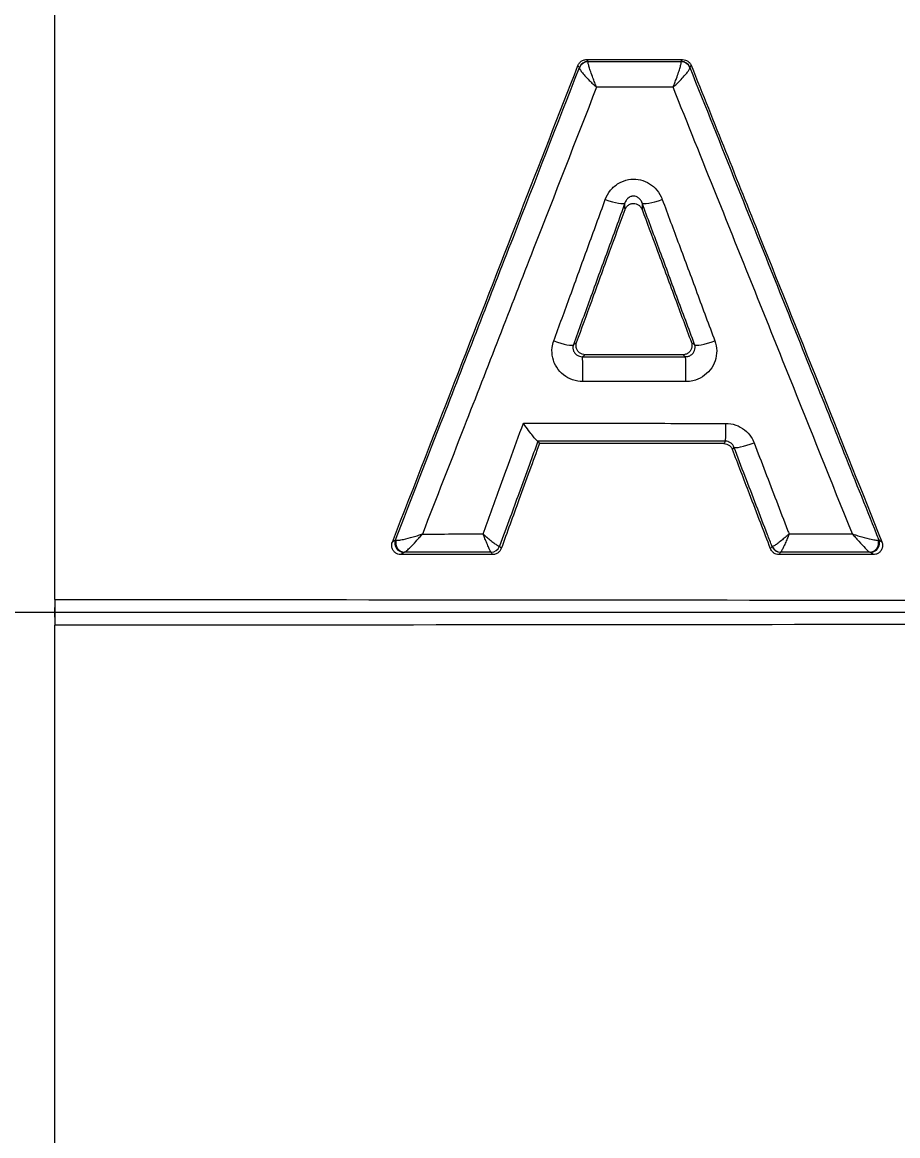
# Model space of a CAD drawing. Header units: millimetres. Extents: x 0 to 594, y 0 to 532.
# Drawn here: x 159.801 to 161.235, y 330.042 to 331.866 of the extents above; entities that cross this region are included whole.
import ezdxf

# ---------------------------------------------------------------- set-up
doc = ezdxf.new("R2010")
doc.units = ezdxf.units.MM
for name, color, linetype, true_color in [('1', 7, 'Continuous', 0xffffff), ('10', 7, 'Continuous', 0xffffff), ('4', 7, 'Continuous', 0xffffff)]:
    doc.layers.add(name, color=color, linetype=linetype, true_color=true_color)
doc.styles.add('iso-1', font='isocp.shx')
doc.dimstyles.get("Standard").update_dxf_attribs({"dimtxt": 0.18, "dimasz": 0.18, "dimexe": 0.18, "dimexo": 0.0625, "dimgap": 0.09, "dimtad": 0, "dimtih": 1, "dimtoh": 1, "dimdec": 4, "dimzin": 0, "dimdsep": 46, "dimtxsty": 'Standard', "dimcen": 0.09, "dimadec": 0, "dimazin": 0, "dimtfac": 1, "dimtdec": 4, "dimtofl": 0, "dimtmove": 0, "dimatfit": 3, "dimfxl": 1, "dimtolj": 1, "dimtzin": 0, "dimarcsym": 0})

# ---------------------------------------------------------------- blocks, each defined once
blk = doc.blocks.new('_U9')
at = {"layer": '1', "color": 250, "lineweight": 13}
for p, q in [((162.604778, 330.899195), (91.095419, 330.899195)), ((92.595419, 323.399195), (92.595419, 330.899195)), ((162.604778, 323.399195), (91.095419, 323.399195))]:
    blk.add_line(p, q, dxfattribs=at)
at = {"layer": '1', "color": 250, "lineweight": 18}
for points in [[(92.595419, 330.899195), (93.056203, 327.399197), (92.134635, 327.399193), (92.595419, 330.899195)], [(92.595419, 323.399195), (92.134635, 326.899193), (93.056203, 326.899197), (92.595419, 323.399195)]]:
    blk.add_solid(points, dxfattribs=at)
at = {"layer": '1', "color": 250, "linetype": 'Continuous', "lineweight": 18, "insert": (92.024366, 325.144985), "char_height": 3.5, "attachment_point": 7, "rotation": 90, "line_spacing_factor": 0.963855, "style": 'iso-1'}
blk.add_mtext('\\W0.6044;150', dxfattribs=at)

msp = doc.modelspace()

# ---------------------------------------------------------------- linework, layer by layer
at = {"layer": '1', "color": 250, "linetype": 'Continuous', "lineweight": 13}
msp.add_arc((163.10478, 312.19062), 25.30398, 90, 228, dxfattribs=at)
at = {"layer": '10', "color": 250, "linetype": 'Continuous', "lineweight": 18}
msp.add_arc((163.10478, 284.3992), 72.5978, 295, 185, dxfattribs=at)
at = {"layer": '4', "color": 250, "linetype": 'Continuous', "lineweight": 18}
for p, q in [((159.85478, 330.8992), (151.31978, 330.8992)), ((159.85478, 330.8992), (159.85478, 330.90732)), ((159.85478, 330.89107), (159.85478, 330.8992))]:
    msp.add_line(p, q, dxfattribs=at)
at = {"layer": '4', "color": 250, "linetype": 'Continuous', "lineweight": 13}
for centre, major_axis, ratio, start_param, end_param in [((160.72787, 331.78636), (0.01234, 0.00853), 0.997976, 0.9667824, 2.1748102), ((160.7279, 331.78607), (-0.01497, 0.00098), 0.984248, 4.7749461, 5.9826544), ((160.88088, 331.78603), (-0.01493, -0.00148), 0.981443, 3.4180326, 4.6145103), ((160.8809, 331.78637), (0.01238, -0.00848), 0.99799, 0.9715461, 2.1700465), ((160.7559, 331.58195), (0.03289, -0.01198), 0.175577, 4.7900532, 6.2299985), ((160.8493, 331.58209), (0.03281, 0.01217), 0.184661, 3.1948696, 4.6553359), ((160.67131, 331.34966), (0.03289, -0.01198), 0.155049, 4.7885059, 6.2301839), ((160.93539, 331.35004), (0.03281, 0.01217), 0.167199, 3.1947008, 4.6629207), ((160.71897, 331.28291), (0, 0.035), 0.018114, 4.5452262, 6.2305013), ((160.88786, 331.28291), (0, -0.035), 0.013649, 1.4024597, 3.0889034), ((160.95335, 331.2144), (0, 0.035), 0.012345, 3.1939565, 4.5497861), ((160.99965, 331.18245), (-0.03267, -0.01255), 0.152755, 0.0529822, 1.5241188), ((160.42651, 331.01244), (-0.00852, 0.01235), 0.995748, 0.6042492, 2.5373435), ((160.42739, 331.01267), (-0.00247, 0.0148), 0.952175, 1.0898672, 2.9694608), ((160.56916, 331.01267), (-0.00617, -0.01367), 0.992023, 0.428145, 1.6288745), ((160.56928, 331.01259), (-0.01231, -0.00857), 0.997971, 0.9647921, 2.1768006), ((161.04349, 331.01256), (-0.0124, 0.00845), 0.997994, 0.973043, 2.1685496), ((161.04367, 331.01267), (-0.00509, 0.01411), 0.988229, 1.6126311, 2.7924379), ((161.18981, 331.01267), (0.00274, 0.01475), 0.961483, 3.3331684, 5.2265946), ((161.1905, 331.01247), (-0.00845, -0.01239), 0.995705, 0.6007633, 2.5408294)]:
    msp.add_ellipse(centre, major_axis=major_axis, ratio=ratio, start_param=start_param, end_param=end_param, dxfattribs=at)
at = {"layer": '4', "color": 250, "linetype": 'Continuous', "lineweight": 18}
for points, knots in [([(159.85478, 330.92021), (159.85478, 331.06436), (159.85478, 331.35923), (159.85478, 331.80338), (159.85478, 332.1962), (159.85478, 332.43833), (159.85478, 332.53117)], [0, 0, 0, 0, 0.2665999, 0.5461513, 0.8257027, 1, 1, 1, 1]), ([(160.71161, 331.79491), (160.71222, 331.79647), (160.71311, 331.79796), (160.71531, 331.80052), (160.71666, 331.80163), (160.71959, 331.80332), (160.72123, 331.80392), (160.72381, 331.80441), (160.72476, 331.80449), (160.7257, 331.80449)], [0, 0, 0, 0, 0.2827184, 0.2827184, 0.5655824, 0.5655824, 0.8462061, 0.8462061, 1, 1, 1, 1]), ([(160.7257, 331.80449), (160.73859, 331.80449), (160.75149, 331.80449), (160.78117, 331.8045), (160.79795, 331.8045), (160.83751, 331.8045), (160.86029, 331.8045), (160.88306, 331.8045)], [0, 0, 0, 0, 0.2458618, 0.2458618, 0.5658032, 0.5658032, 1, 1, 1, 1]), ([(160.88306, 331.8045), (160.88473, 331.8045), (160.88643, 331.80421), (160.88958, 331.80313), (160.89109, 331.80231), (160.89371, 331.80026), (160.89487, 331.799), (160.8963, 331.7968), (160.89674, 331.79594), (160.8971, 331.79505)], [0, 0, 0, 0, 0.2787255, 0.2787255, 0.5572839, 0.5572839, 0.8383644, 0.8383644, 1, 1, 1, 1]), ([(160.40755, 331.01436), (160.44365, 331.10701), (160.4797, 331.19955), (160.5494, 331.37849), (160.58307, 331.46491), (160.64837, 331.63257), (160.68003, 331.71383), (160.71161, 331.79491)], [0, 0, 0, 0, 0.3545075, 0.3545075, 0.6865658, 0.6865658, 1, 1, 1, 1]), ([(160.8971, 331.79505), (160.93459, 331.70138), (160.97215, 331.60754), (161.04396, 331.42814), (161.0782, 331.3426), (161.14479, 331.17624), (161.17715, 331.09541), (161.20955, 331.01446)], [0, 0, 0, 0, 0.3619444, 0.3619444, 0.690563, 0.690563, 1, 1, 1, 1]), ([(160.78867, 331.55889), (160.78926, 331.56053), (160.79014, 331.56209), (160.79236, 331.56481), (160.79374, 331.566), (160.79671, 331.56776), (160.79835, 331.56838), (160.8016, 331.56899), (160.80327, 331.56902), (160.80643, 331.56853), (160.80797, 331.56802), (160.8108, 331.56655), (160.81211, 331.56557), (160.8144, 331.56322), (160.81537, 331.56181), (160.81631, 331.55986), (160.81651, 331.5594), (160.81668, 331.55893)], [0, 0, 0, 0, 0.1445561, 0.1445561, 0.2895339, 0.2895339, 0.4281963, 0.4281963, 0.559969, 0.559969, 0.6892577, 0.6892577, 0.821011, 0.821011, 0.9590053, 0.9590053, 1, 1, 1, 1]), ([(160.70934, 331.3411), (160.71759, 331.36376), (160.72584, 331.38641), (160.74386, 331.43587), (160.75362, 331.46267), (160.77181, 331.51261), (160.78024, 331.53576), (160.78867, 331.55889)], [0, 0, 0, 0, 0.3116666, 0.3116666, 0.6808479, 0.6808479, 1, 1, 1, 1]), ([(160.81668, 331.55893), (160.82452, 331.53781), (160.83236, 331.51668), (160.85013, 331.4688), (160.86006, 331.44204), (160.87916, 331.39059), (160.88832, 331.36591), (160.89749, 331.34121)], [0, 0, 0, 0, 0.2914104, 0.2914104, 0.6601724, 0.6601724, 1, 1, 1, 1]), ([(160.72364, 331.32107), (160.72194, 331.32107), (160.72022, 331.32136), (160.71703, 331.32247), (160.71551, 331.3233), (160.71285, 331.32539), (160.71169, 331.32668), (160.70987, 331.32954), (160.7092, 331.33115), (160.70845, 331.33444), (160.70836, 331.33618), (160.7087, 331.33895), (160.70896, 331.34005), (160.70934, 331.3411)], [0, 0, 0, 0, 0.1758157, 0.1758157, 0.3515412, 0.3515412, 0.5285704, 0.5285704, 0.7065258, 0.7065258, 0.8841216, 0.8841216, 1, 1, 1, 1]), ([(160.89749, 331.34121), (160.89807, 331.33964), (160.89838, 331.33795), (160.89842, 331.33461), (160.89815, 331.33292), (160.89707, 331.32974), (160.89625, 331.32821), (160.89415, 331.32555), (160.89286, 331.32438), (160.88999, 331.32255), (160.88838, 331.32187), (160.88558, 331.32121), (160.8844, 331.32107), (160.88323, 331.32107)], [0, 0, 0, 0, 0.175316, 0.175316, 0.3505638, 0.3505638, 0.5267831, 0.5267831, 0.7035365, 0.7035365, 0.8797767, 0.8797767, 1, 1, 1, 1]), ([(160.88323, 331.32107), (160.86694, 331.32107), (160.85065, 331.32107), (160.81496, 331.32107), (160.79557, 331.32107), (160.75866, 331.32107), (160.74115, 331.32107), (160.72364, 331.32107)], [0, 0, 0, 0, 0.3062218, 0.3062218, 0.6707922, 0.6707922, 1, 1, 1, 1]), ([(160.6456, 331.17945), (160.64513, 331.17964), (160.64426, 331.18043), (160.64194, 331.1829), (160.64048, 331.1846), (160.63703, 331.18882), (160.63495, 331.19147), (160.63019, 331.19774), (160.62739, 331.20151), (160.62383, 331.20645), (160.62308, 331.2075), (160.62227, 331.20864), (160.62221, 331.20872), (160.62216, 331.20879)], [0, 0, 0, 0, 0.2079878, 0.2079878, 0.4143403, 0.4143403, 0.6458367, 0.6458367, 0.9215626, 0.9215626, 0.9949028, 0.9949028, 1, 1, 1, 1]), ([(160.64843, 331.17558), (160.64306, 331.16079), (160.63768, 331.14601), (160.62649, 331.11526), (160.62068, 331.0993), (160.60522, 331.05679), (160.59556, 331.03024), (160.5859, 331.00368)], [0, 0, 0, 0, 0.2582358, 0.2582358, 0.5368144, 0.5368144, 1, 1, 1, 1]), ([(160.64585, 331.17929), (160.64657, 331.17825), (160.6473, 331.17721), (160.64816, 331.17597), (160.6483, 331.17577), (160.64843, 331.17558)], [0, 0, 0, 0, 0.8413794, 0.8413794, 1, 1, 1, 1]), ([(160.95074, 331.17558), (160.92557, 331.17558), (160.90041, 331.17558), (160.84859, 331.17558), (160.82194, 331.17558), (160.74633, 331.17558), (160.69738, 331.17558), (160.64843, 331.17558)], [0, 0, 0, 0, 0.2496897, 0.2496897, 0.5142254, 0.5142254, 1, 1, 1, 1]), ([(160.95074, 331.17558), (160.95238, 331.17558), (160.95405, 331.17529), (160.95716, 331.17422), (160.95863, 331.1734), (160.96121, 331.17137), (160.96235, 331.17012), (160.96379, 331.16787), (160.96426, 331.16695), (160.96463, 331.16599)], [0, 0, 0, 0, 0.2754306, 0.2754306, 0.5507483, 0.5507483, 0.8279354, 0.8279354, 1, 1, 1, 1]), ([(161.02706, 331.00345), (161.02169, 331.01744), (161.01631, 331.03142), (161.00482, 331.06133), (160.99871, 331.07726), (160.98326, 331.11747), (160.97394, 331.14173), (160.96463, 331.16599)], [0, 0, 0, 0, 0.2579011, 0.2579011, 0.5518345, 0.5518345, 1, 1, 1, 1]), ([(160.42131, 330.99386), (160.41967, 330.99386), (160.418, 330.99414), (160.4149, 330.99522), (160.41342, 330.99603), (160.41085, 330.99807), (160.40973, 330.99932), (160.40796, 331.0021), (160.4073, 331.00367), (160.40652, 331.00693), (160.40641, 331.00866), (160.40673, 331.01171), (160.40705, 331.01307), (160.40755, 331.01436)], [0, 0, 0, 0, 0.1695906, 0.1695906, 0.3391615, 0.3391615, 0.5091673, 0.5091673, 0.6817015, 0.6817015, 0.8577417, 0.8577417, 1, 1, 1, 1]), ([(160.5859, 331.00368), (160.58533, 331.00211), (160.58448, 331.00061), (160.58235, 330.99801), (160.58105, 330.99688), (160.57819, 330.99515), (160.5766, 330.99452), (160.57397, 330.99396), (160.57294, 330.99386), (160.57191, 330.99386)], [0, 0, 0, 0, 0.278471, 0.278471, 0.5572193, 0.5572193, 0.8320503, 0.8320503, 1, 1, 1, 1]), ([(161.04096, 330.99386), (161.03931, 330.99386), (161.03763, 330.99414), (161.03452, 330.99523), (161.03304, 330.99604), (161.03046, 330.99808), (161.02932, 330.99934), (161.02788, 331.00158), (161.02742, 331.0025), (161.02706, 331.00345)], [0, 0, 0, 0, 0.2762416, 0.2762416, 0.5523975, 0.5523975, 0.8300052, 0.8300052, 1, 1, 1, 1]), ([(161.20955, 331.01446), (161.21019, 331.01285), (161.21057, 331.01112), (161.21071, 331.00766), (161.21048, 331.0059), (161.20945, 331.00262), (161.20864, 331.00105), (161.20659, 330.99835), (161.20532, 330.99717), (161.20253, 330.99535), (161.20097, 330.99468), (161.19821, 330.994), (161.19701, 330.99386), (161.19583, 330.99386)], [0, 0, 0, 0, 0.1792204, 0.1792204, 0.3585677, 0.3585677, 0.5358541, 0.5358541, 0.7092123, 0.7092123, 0.8791922, 0.8791922, 1, 1, 1, 1]), ([(160.57191, 330.99386), (160.55721, 330.99386), (160.5425, 330.99386), (160.51091, 330.99386), (160.49404, 330.99386), (160.45854, 330.99386), (160.43993, 330.99386), (160.42131, 330.99386)], [0, 0, 0, 0, 0.2929584, 0.2929584, 0.6291523, 0.6291523, 1, 1, 1, 1]), ([(161.19583, 330.99386), (161.18269, 330.99386), (161.16954, 330.99386), (161.13927, 330.99386), (161.12214, 330.99386), (161.08366, 330.99386), (161.06231, 330.99386), (161.04096, 330.99386)], [0, 0, 0, 0, 0.254588, 0.254588, 0.586407, 0.586407, 1, 1, 1, 1]), ([(159.85478, 329.26722), (159.85478, 329.36006), (159.85478, 329.60219), (159.85478, 329.99501), (159.85478, 330.43916), (159.85478, 330.73403), (159.85478, 330.87818)], [0, 0, 0, 0, 0.1742973, 0.4538487, 0.7334001, 1, 1, 1, 1])]:
    msp.add_open_spline(points, degree=3, knots=knots, dxfattribs=at)
at = {"layer": '4', "color": 250, "linetype": 'Continuous', "lineweight": 13}
for points in [[(160.7257, 331.80449), (160.72642, 331.80344), (160.72715, 331.80239), (160.72788, 331.80134)], [(160.8809, 331.80135), (160.88162, 331.8024), (160.88234, 331.80345), (160.88306, 331.8045)], [(160.71386, 331.79165), (160.71311, 331.79274), (160.71236, 331.79382), (160.71161, 331.79491)], [(160.71389, 331.79137), (160.7139, 331.79151), (160.71389, 331.79161), (160.71386, 331.79165)], [(160.72792, 331.80084), (160.72793, 331.80109), (160.72791, 331.80126), (160.72788, 331.80134)], [(160.88089, 331.80075), (160.88087, 331.80106), (160.88087, 331.80126), (160.8809, 331.80135)], [(160.89486, 331.79179), (160.89483, 331.79174), (160.89482, 331.79162), (160.89484, 331.79145)], [(160.8971, 331.79505), (160.89635, 331.79396), (160.89561, 331.79287), (160.89486, 331.79179)], [(160.78867, 331.55889), (160.78865, 331.56249), (160.78864, 331.56609), (160.78863, 331.56969)], [(160.81665, 331.56962), (160.81666, 331.56605), (160.81667, 331.56249), (160.81668, 331.55893)], [(160.89749, 331.34121), (160.89923, 331.34001), (160.90098, 331.3388), (160.90273, 331.3376)], [(160.72364, 331.32107), (160.72209, 331.32), (160.72055, 331.31893), (160.719, 331.31786)], [(160.95074, 331.17558), (160.95162, 331.17687), (160.9525, 331.17816), (160.95338, 331.17945)], [(160.96712, 331.16965), (160.96629, 331.16843), (160.96546, 331.16721), (160.96463, 331.16599)], [(160.40755, 331.01436), (160.40921, 331.0155), (160.41086, 331.01664), (160.41252, 331.01778)], [(160.41252, 331.01778), (160.41264, 331.01771), (160.41306, 331.01759), (160.41376, 331.01743)], [(160.58306, 331.00736), (160.58318, 331.00736), (160.58327, 331.00737), (160.58332, 331.00738)], [(160.58332, 331.00738), (160.58418, 331.00615), (160.58504, 331.00491), (160.5859, 331.00368)], [(161.02706, 331.00345), (161.02789, 331.00466), (161.02871, 331.00588), (161.02954, 331.00709)], [(161.02995, 331.00706), (161.02975, 331.00706), (161.02962, 331.00707), (161.02954, 331.00709)], [(161.20351, 331.01763), (161.20403, 331.01776), (161.20435, 331.01787), (161.20445, 331.01794)], [(160.42653, 330.99746), (160.42479, 330.99626), (160.42305, 330.99506), (160.42131, 330.99386)], [(160.42741, 330.99769), (160.42695, 330.99762), (160.42665, 330.99754), (160.42653, 330.99746)], [(160.5693, 330.99762), (160.56928, 330.99764), (160.56924, 330.99767), (160.56918, 330.99769)], [(161.04349, 330.99759), (161.04265, 330.99634), (161.0418, 330.9951), (161.04096, 330.99386)], [(161.04368, 330.99769), (161.04358, 330.99766), (161.04352, 330.99762), (161.04349, 330.99759)], [(161.19051, 330.99749), (161.19041, 330.99756), (161.19017, 330.99763), (161.18982, 330.99769)], [(161.19583, 330.99386), (161.19405, 330.99507), (161.19228, 330.99628), (161.19051, 330.99749)]]:
    msp.add_open_spline(points, degree=3, dxfattribs=at)
for points, knots in [([(160.41252, 331.01778), (160.43891, 331.08553), (160.46528, 331.15322), (160.52973, 331.31864), (160.56777, 331.41631), (160.64187, 331.6065), (160.67793, 331.69906), (160.71389, 331.79137)], [0, 0, 0, 0, 0.2615258, 0.2615258, 0.6399004, 0.6399004, 1, 1, 1, 1]), ([(160.71389, 331.79137), (160.71384, 331.79074), (160.71419, 331.78975), (160.7156, 331.78722), (160.71666, 331.78566), (160.71939, 331.78212), (160.72109, 331.78009), (160.72514, 331.77555), (160.7276, 331.77296), (160.73207, 331.76846), (160.73405, 331.76653), (160.73701, 331.76373), (160.73797, 331.76283), (160.73916, 331.76174), (160.73938, 331.76154), (160.73999, 331.76099), (160.74037, 331.76064), (160.74096, 331.76011), (160.74115, 331.75993), (160.74146, 331.75966), (160.74156, 331.75957), (160.74169, 331.75945), (160.74172, 331.75943), (160.74177, 331.75939), (160.74178, 331.75938), (160.74186, 331.75931), (160.74192, 331.75925), (160.74199, 331.75919)], [0, 0, 0, 0, 0.1753702, 0.1753702, 0.3464962, 0.3464962, 0.521564, 0.521564, 0.7188614, 0.7188614, 0.8615794, 0.8615794, 0.9292161, 0.9292161, 0.9446186, 0.9446186, 0.9713874, 0.9713874, 0.9851858, 0.9851858, 0.9923154, 0.9923154, 0.9944691, 0.9944691, 0.9952981, 0.9952981, 1, 1, 1, 1]), ([(160.72788, 331.80134), (160.73229, 331.80134), (160.73671, 331.80134), (160.7621, 331.80134), (160.78308, 331.80134), (160.82084, 331.80134), (160.83762, 331.80134), (160.86324, 331.80135), (160.87207, 331.80135), (160.8809, 331.80135)], [0, 0, 0, 0, 0.0866056, 0.0866056, 0.4978255, 0.4978255, 0.8268357, 0.8268357, 1, 1, 1, 1]), ([(160.74199, 331.75919), (160.74196, 331.75927), (160.74192, 331.75935), (160.74188, 331.75945), (160.74188, 331.75946), (160.74186, 331.75952), (160.74184, 331.75956), (160.74178, 331.75972), (160.74173, 331.75985), (160.74158, 331.76022), (160.74148, 331.76047), (160.74119, 331.76119), (160.741, 331.76167), (160.7407, 331.76243), (160.74059, 331.76271), (160.74, 331.7642), (160.73953, 331.76543), (160.73806, 331.76924), (160.73708, 331.77184), (160.73486, 331.77785), (160.73363, 331.78128), (160.73161, 331.78719), (160.73075, 331.78979), (160.72938, 331.79424), (160.72884, 331.79615), (160.72811, 331.79914), (160.72792, 331.80024), (160.72792, 331.80084)], [0, 0, 0, 0, 0.0047004, 0.0047004, 0.0055309, 0.0055309, 0.007682, 0.007682, 0.014811, 0.014811, 0.0286096, 0.0286096, 0.0553821, 0.0553821, 0.070749, 0.070749, 0.1383736, 0.1383736, 0.2811408, 0.2811408, 0.478435, 0.478435, 0.6534984, 0.6534984, 0.8246231, 0.8246231, 1, 1, 1, 1]), ([(160.86744, 331.75909), (160.86747, 331.75917), (160.86751, 331.75925), (160.86755, 331.75935), (160.86755, 331.75937), (160.8676, 331.75948), (160.86764, 331.75959), (160.86775, 331.75987), (160.86783, 331.76006), (160.86804, 331.76061), (160.86819, 331.76097), (160.86852, 331.76181), (160.8687, 331.76228), (160.86935, 331.76393), (160.8698, 331.76511), (160.87118, 331.76874), (160.8721, 331.77121), (160.87426, 331.77716), (160.87547, 331.78064), (160.87746, 331.78666), (160.87829, 331.78932), (160.87961, 331.79388), (160.88012, 331.79584), (160.88078, 331.79895), (160.88094, 331.8001), (160.88089, 331.80075)], [0, 0, 0, 0, 0.004744, 0.004744, 0.0056002, 0.0056002, 0.0113799, 0.0113799, 0.0219044, 0.0219044, 0.0422383, 0.0422383, 0.0689511, 0.0689511, 0.1343437, 0.1343437, 0.2707957, 0.2707957, 0.4711104, 0.4711104, 0.6488732, 0.6488732, 0.8222294, 0.8222294, 1, 1, 1, 1]), ([(160.86744, 331.75909), (160.86751, 331.75915), (160.86757, 331.75921), (160.86765, 331.75928), (160.86766, 331.75929), (160.86776, 331.75938), (160.86784, 331.75945), (160.86807, 331.75966), (160.86822, 331.7598), (160.86866, 331.7602), (160.86895, 331.76046), (160.86962, 331.76107), (160.87, 331.76142), (160.8713, 331.76263), (160.87222, 331.7635), (160.87502, 331.76619), (160.87688, 331.76803), (160.88125, 331.7725), (160.8837, 331.77514), (160.88775, 331.77979), (160.88945, 331.78187), (160.89215, 331.78551), (160.8932, 331.78711), (160.89458, 331.78974), (160.89491, 331.79078), (160.89484, 331.79145)], [0, 0, 0, 0, 0.0047449, 0.0047449, 0.0056002, 0.0056002, 0.0113813, 0.0113813, 0.0219057, 0.0219057, 0.042238, 0.042238, 0.0689695, 0.0689695, 0.1343678, 0.1343678, 0.2707944, 0.2707944, 0.4711109, 0.4711109, 0.6488761, 0.6488761, 0.822233, 0.822233, 1, 1, 1, 1]), ([(160.89484, 331.79145), (160.92035, 331.72772), (160.94589, 331.6639), (161.01098, 331.50127), (161.05059, 331.40232), (161.12826, 331.20828), (161.16632, 331.1132), (161.20445, 331.01794)], [0, 0, 0, 0, 0.2484872, 0.2484872, 0.6324937, 0.6324937, 1, 1, 1, 1]), ([(160.74199, 331.75919), (160.70776, 331.67132), (160.67343, 331.58322), (160.60114, 331.39777), (160.56316, 331.30036), (160.50235, 331.14443), (160.47955, 331.08599), (160.45674, 331.02751)], [0, 0, 0, 0, 0.3622855, 0.3622855, 0.7612622, 0.7612622, 1, 1, 1, 1]), ([(160.86744, 331.75909), (160.86317, 331.75909), (160.8589, 331.75909), (160.83785, 331.75911), (160.82108, 331.75912), (160.78354, 331.75915), (160.76276, 331.75917), (160.74199, 331.75919)], [0, 0, 0, 0, 0.1021703, 0.1021703, 0.5031834, 0.5031834, 1, 1, 1, 1]), ([(161.16116, 331.02756), (161.12674, 331.11337), (161.09236, 331.19904), (161.01835, 331.38341), (160.97873, 331.48207), (160.91524, 331.64012), (160.89133, 331.69964), (160.86744, 331.75909)], [0, 0, 0, 0, 0.3500932, 0.3500932, 0.7549466, 0.7549466, 1, 1, 1, 1]), ([(160.75636, 331.57527), (160.75834, 331.58072), (160.76128, 331.58593), (160.76868, 331.59497), (160.77326, 331.59893), (160.78318, 331.60478), (160.78863, 331.60684), (160.79947, 331.60884), (160.80501, 331.60892), (160.81552, 331.60729), (160.82066, 331.60559), (160.83006, 331.6007), (160.83444, 331.59743), (160.84204, 331.58962), (160.84529, 331.58495), (160.84843, 331.57846), (160.84909, 331.57692), (160.84967, 331.57535)], [0, 0, 0, 0, 0.1445632, 0.1445632, 0.2896289, 0.2896289, 0.4284018, 0.4284018, 0.5601764, 0.5601764, 0.6893531, 0.6893531, 0.8209606, 0.8209606, 0.9588598, 0.9588598, 1, 1, 1, 1]), ([(160.67196, 331.34367), (160.68097, 331.36838), (160.68997, 331.39307), (160.70854, 331.44404), (160.71812, 331.47031), (160.73725, 331.52281), (160.74681, 331.54905), (160.75636, 331.57527)], [0, 0, 0, 0, 0.3195513, 0.3195513, 0.6597822, 0.6597822, 1, 1, 1, 1]), ([(160.78863, 331.56969), (160.77906, 331.54339), (160.76947, 331.51708), (160.7503, 331.46443), (160.74071, 331.43809), (160.7221, 331.38698), (160.71308, 331.36221), (160.70405, 331.33743)], [0, 0, 0, 0, 0.3402458, 0.3402458, 0.6804757, 0.6804757, 1, 1, 1, 1]), ([(160.81665, 331.56962), (160.81648, 331.57014), (160.81628, 331.57066), (160.81536, 331.57278), (160.81442, 331.57435), (160.81214, 331.57697), (160.81086, 331.5781), (160.8092, 331.57907), (160.80906, 331.57914), (160.8077, 331.57988), (160.8063, 331.5804), (160.80438, 331.58074), (160.80391, 331.58079), (160.8023, 331.5809), (160.80111, 331.58082), (160.79942, 331.58048), (160.79886, 331.58032), (160.7972, 331.57975), (160.79616, 331.57922), (160.7936, 331.57754), (160.79226, 331.5762), (160.79005, 331.57318), (160.78921, 331.57145), (160.78863, 331.56969)], [0, 0, 0, 0, 0.0490316, 0.0490316, 0.2049109, 0.2049109, 0.3385869, 0.3385869, 0.3504725, 0.3504725, 0.4548751, 0.4548751, 0.4868104, 0.4868104, 0.565664, 0.565664, 0.6056664, 0.6056664, 0.6886605, 0.6886605, 0.8359252, 0.8359252, 1, 1, 1, 1]), ([(160.90273, 331.3376), (160.89295, 331.36394), (160.88319, 331.39027), (160.86366, 331.44291), (160.8539, 331.46921), (160.83498, 331.52022), (160.82581, 331.54492), (160.81665, 331.56962)], [0, 0, 0, 0, 0.3401122, 0.3401122, 0.6802135, 0.6802135, 1, 1, 1, 1]), ([(160.84967, 331.57535), (160.85884, 331.55072), (160.86801, 331.52608), (160.88695, 331.47521), (160.89672, 331.44898), (160.91625, 331.39649), (160.92602, 331.37023), (160.9358, 331.34396)], [0, 0, 0, 0, 0.3198175, 0.3198175, 0.6599199, 0.6599199, 1, 1, 1, 1]), ([(160.7196, 331.27708), (160.71395, 331.27708), (160.70823, 331.27805), (160.69758, 331.28174), (160.69252, 331.28451), (160.68368, 331.29147), (160.67979, 331.29576), (160.67374, 331.30525), (160.67151, 331.3106), (160.669, 331.32155), (160.6687, 331.32731), (160.66982, 331.33655), (160.67069, 331.34019), (160.67196, 331.34367)], [0, 0, 0, 0, 0.1760062, 0.1760062, 0.3518824, 0.3518824, 0.5289483, 0.5289483, 0.706815, 0.706815, 0.884262, 0.884262, 1, 1, 1, 1]), ([(160.70405, 331.33743), (160.70369, 331.33639), (160.70345, 331.3353), (160.70316, 331.33255), (160.7033, 331.33084), (160.70413, 331.32761), (160.70484, 331.32604), (160.70674, 331.32326), (160.70795, 331.322), (160.71068, 331.31998), (160.71224, 331.31917), (160.7155, 331.31811), (160.71725, 331.31784), (160.719, 331.31786)], [0, 0, 0, 0, 0.1119441, 0.1119441, 0.2882209, 0.2882209, 0.4690211, 0.4690211, 0.6500073, 0.6500073, 0.8273843, 0.8273843, 1, 1, 1, 1]), ([(160.70405, 331.33743), (160.70542, 331.33838), (160.70679, 331.33933), (160.70856, 331.34055), (160.70895, 331.34082), (160.70934, 331.3411)], [0, 0, 0, 0, 0.7776992, 0.7776992, 1, 1, 1, 1]), ([(160.88788, 331.31786), (160.88908, 331.31785), (160.89027, 331.31798), (160.89312, 331.31861), (160.89476, 331.31927), (160.8977, 331.32105), (160.89903, 331.3222), (160.90119, 331.3248), (160.90206, 331.32629), (160.90322, 331.32941), (160.90353, 331.33107), (160.90356, 331.33436), (160.90329, 331.33602), (160.90273, 331.3376)], [0, 0, 0, 0, 0.1159703, 0.1159703, 0.2901009, 0.2901009, 0.4686818, 0.4686818, 0.6484432, 0.6484432, 0.8260206, 0.8260206, 1, 1, 1, 1]), ([(160.9358, 331.34396), (160.93774, 331.33875), (160.93878, 331.33314), (160.93892, 331.32203), (160.93802, 331.31639), (160.93442, 331.30583), (160.93167, 331.30076), (160.9247, 331.29192), (160.92038, 331.28802), (160.91083, 331.28195), (160.90546, 331.27968), (160.89615, 331.2775), (160.89223, 331.27704), (160.88833, 331.27704)], [0, 0, 0, 0, 0.1752777, 0.1752777, 0.3504513, 0.3504513, 0.5266305, 0.5266305, 0.7034098, 0.7034098, 0.8797737, 0.8797737, 1, 1, 1, 1]), ([(160.719, 331.31786), (160.73806, 331.31786), (160.75712, 331.31786), (160.79523, 331.31786), (160.81428, 331.31786), (160.85152, 331.31786), (160.8697, 331.31786), (160.88788, 331.31786)], [0, 0, 0, 0, 0.3385214, 0.3385214, 0.6770424, 0.6770424, 1, 1, 1, 1]), ([(160.88788, 331.31786), (160.88688, 331.31855), (160.88588, 331.31924), (160.88448, 331.3202), (160.88408, 331.32048), (160.88353, 331.32086), (160.88338, 331.32096), (160.88323, 331.32107)], [0, 0, 0, 0, 0.6442167, 0.6442167, 0.9021723, 0.9021723, 1, 1, 1, 1]), ([(160.88833, 331.27704), (160.87016, 331.27705), (160.852, 331.27705), (160.81479, 331.27706), (160.79575, 331.27706), (160.75767, 331.27707), (160.73864, 331.27708), (160.7196, 331.27708)], [0, 0, 0, 0, 0.3229628, 0.3229628, 0.6614839, 0.6614839, 1, 1, 1, 1]), ([(160.55613, 331.02752), (160.56498, 331.0518), (160.57382, 331.07607), (160.58846, 331.11625), (160.59425, 331.13216), (160.60742, 331.16832), (160.6148, 331.18856), (160.62216, 331.20879)], [0, 0, 0, 0, 0.4014362, 0.4014362, 0.664843, 0.664843, 1, 1, 1, 1]), ([(160.62216, 331.20879), (160.62617, 331.20879), (160.63017, 331.20879), (160.66081, 331.20878), (160.68744, 331.20878), (160.7407, 331.20877), (160.76734, 331.20876), (160.8206, 331.20876), (160.84724, 331.20875), (160.90051, 331.20875), (160.92714, 331.20874), (160.95378, 331.20874)], [0, 0, 0, 0, 0.0362423, 0.0362423, 0.277173, 0.277173, 0.5181096, 0.5181096, 0.7590519, 0.7590519, 1, 1, 1, 1]), ([(160.95378, 331.20874), (160.95926, 331.20874), (160.96481, 331.2078), (160.97514, 331.20422), (160.98006, 331.20153), (160.98865, 331.19478), (160.99242, 331.19062), (160.99724, 331.18315), (160.99881, 331.18007), (161.00004, 331.17688)], [0, 0, 0, 0, 0.2754096, 0.2754096, 0.5505932, 0.5505932, 0.8275382, 0.8275382, 1, 1, 1, 1]), ([(160.64585, 331.17929), (160.64125, 331.16664), (160.63665, 331.15399), (160.62624, 331.12538), (160.62044, 331.10942), (160.61, 331.08074), (160.60538, 331.06802), (160.59494, 331.03932), (160.58913, 331.02335), (160.58332, 331.00738)], [0, 0, 0, 0, 0.2209698, 0.2209698, 0.4994751, 0.4994751, 0.7214959, 0.7214959, 1, 1, 1, 1]), ([(160.95338, 331.17945), (160.92672, 331.17945), (160.90006, 331.17945), (160.84674, 331.17945), (160.82009, 331.17945), (160.76677, 331.17945), (160.74012, 331.17945), (160.69089, 331.17945), (160.66831, 331.17945), (160.64569, 331.17945), (160.64565, 331.17945), (160.6456, 331.17945)], [0, 0, 0, 0, 0.2598355, 0.2598355, 0.5196706, 0.5196706, 0.7795054, 0.7795054, 0.9995548, 0.9995548, 1, 1, 1, 1]), ([(160.96712, 331.16965), (160.96677, 331.17063), (160.96632, 331.17158), (160.96493, 331.17385), (160.96383, 331.17514), (160.96128, 331.17722), (160.95981, 331.17806), (160.95801, 331.17871), (160.95778, 331.17878), (160.95621, 331.17925), (160.95478, 331.17946), (160.95338, 331.17945)], [0, 0, 0, 0, 0.1867009, 0.1867009, 0.4727762, 0.4727762, 0.7410631, 0.7410631, 0.7790891, 0.7790891, 1, 1, 1, 1]), ([(161.02954, 331.00709), (161.02707, 331.01352), (161.02461, 331.01995), (161.01602, 331.04231), (161.0099, 331.05824), (160.99767, 331.09009), (160.99156, 331.10601), (160.97934, 331.13784), (160.97323, 331.15375), (160.96712, 331.16965)], [0, 0, 0, 0, 0.1185145, 0.1185145, 0.4123421, 0.4123421, 0.7061706, 0.7061706, 1, 1, 1, 1]), ([(161.00004, 331.17688), (161.00614, 331.16102), (161.01225, 331.14516), (161.02446, 331.11342), (161.03057, 331.09755), (161.04279, 331.0658), (161.0489, 331.04992), (161.05585, 331.03187), (161.05668, 331.02971), (161.05751, 331.02755)], [0, 0, 0, 0, 0.3188983, 0.3188983, 0.6377769, 0.6377769, 0.9566356, 0.9566356, 1, 1, 1, 1]), ([(160.41376, 331.01743), (160.41463, 331.01723), (160.41606, 331.01724), (160.42003, 331.01764), (160.42278, 331.01811), (160.43045, 331.01973), (160.43589, 331.02113), (160.44428, 331.02355), (160.44718, 331.02443), (160.4513, 331.02573), (160.4525, 331.02612), (160.45425, 331.02669), (160.4548, 331.02687), (160.4556, 331.02713), (160.45585, 331.02722), (160.45622, 331.02734), (160.45635, 331.02739), (160.45657, 331.02746), (160.45665, 331.02749), (160.45674, 331.02751)], [0, 0, 0, 0, 0.1754036, 0.1754036, 0.3870009, 0.3870009, 0.7128818, 0.7128818, 0.8763688, 0.8763688, 0.9436727, 0.9436727, 0.9740808, 0.9740808, 0.9880397, 0.9880397, 0.9952098, 0.9952098, 1, 1, 1, 1]), ([(160.42741, 330.99769), (160.42803, 330.99786), (160.42903, 330.9985), (160.43176, 331.00067), (160.43365, 331.00239), (160.43889, 331.00752), (160.4426, 331.01143), (160.4483, 331.01775), (160.45027, 331.01997), (160.45306, 331.02319), (160.45387, 331.02414), (160.45506, 331.02553), (160.45543, 331.02596), (160.45597, 331.0266), (160.45613, 331.0268), (160.45639, 331.0271), (160.45648, 331.02721), (160.45662, 331.02738), (160.45668, 331.02745), (160.45674, 331.02751)], [0, 0, 0, 0, 0.1754016, 0.1754016, 0.3869912, 0.3869912, 0.7128711, 0.7128711, 0.8764157, 0.8764157, 0.9437102, 0.9437102, 0.9741054, 0.9741054, 0.9880546, 0.9880546, 0.9952103, 0.9952103, 1, 1, 1, 1]), ([(160.45674, 331.02751), (160.46885, 331.02751), (160.48095, 331.02751), (160.50992, 331.02752), (160.52678, 331.02752), (160.54781, 331.02752), (160.55197, 331.02752), (160.55613, 331.02752)], [0, 0, 0, 0, 0.3654738, 0.3654738, 0.8743651, 0.8743651, 1, 1, 1, 1]), ([(160.55613, 331.02752), (160.5562, 331.02746), (160.55627, 331.0274), (160.55635, 331.02733), (160.55636, 331.02732), (160.55644, 331.02725), (160.55651, 331.02719), (160.55671, 331.02701), (160.55685, 331.02689), (160.55726, 331.02653), (160.55753, 331.0263), (160.55832, 331.02561), (160.55884, 331.02516), (160.5604, 331.02382), (160.56143, 331.02294), (160.56461, 331.02025), (160.56674, 331.01851), (160.57122, 331.01492), (160.57356, 331.01313), (160.57743, 331.01033), (160.57905, 331.00925), (160.58163, 331.00775), (160.58257, 331.00735), (160.58306, 331.00736)], [0, 0, 0, 0, 0.005442, 0.005442, 0.0063628, 0.0063628, 0.0117725, 0.0117725, 0.0228065, 0.0228065, 0.0442688, 0.0442688, 0.086201, 0.086201, 0.1695736, 0.1695736, 0.349029, 0.349029, 0.5740698, 0.5740698, 0.7825298, 0.7825298, 1, 1, 1, 1]), ([(160.56918, 330.99769), (160.56898, 330.99788), (160.56855, 330.99864), (160.56734, 331.00109), (160.56657, 331.00277), (160.5647, 331.00696), (160.56356, 331.00959), (160.56137, 331.01477), (160.56032, 331.01727), (160.55875, 331.02108), (160.55824, 331.02232), (160.55748, 331.02421), (160.55722, 331.02484), (160.55682, 331.02581), (160.55669, 331.02614), (160.55649, 331.02664), (160.55642, 331.02681), (160.55632, 331.02706), (160.55628, 331.02714), (160.55624, 331.02724), (160.55624, 331.02725), (160.5562, 331.02735), (160.55617, 331.02743), (160.55613, 331.02752)], [0, 0, 0, 0, 0.2174711, 0.2174711, 0.4259287, 0.4259287, 0.6509679, 0.6509679, 0.8304659, 0.8304659, 0.9138277, 0.9138277, 0.9557493, 0.9557493, 0.9772044, 0.9772044, 0.9882339, 0.9882339, 0.9936371, 0.9936371, 0.994559, 0.994559, 1, 1, 1, 1]), ([(161.05751, 331.02755), (161.05744, 331.02749), (161.05737, 331.02743), (161.0573, 331.02736), (161.05728, 331.02735), (161.0572, 331.02728), (161.05713, 331.02722), (161.05693, 331.02703), (161.05679, 331.0269), (161.05638, 331.02654), (161.05611, 331.0263), (161.05532, 331.0256), (161.0548, 331.02514), (161.05326, 331.02379), (161.05223, 331.0229), (161.04908, 331.0202), (161.04697, 331.01845), (161.04245, 331.01481), (161.04006, 331.01299), (161.03605, 331.01013), (161.03435, 331.00901), (161.0316, 331.00747), (161.03055, 331.00706), (161.02995, 331.00706)], [0, 0, 0, 0, 0.0054596, 0.0054596, 0.0064242, 0.0064242, 0.0120098, 0.0120098, 0.0231579, 0.0231579, 0.0447397, 0.0447397, 0.0867043, 0.0867043, 0.169706, 0.169706, 0.3468598, 0.3468598, 0.5723206, 0.5723206, 0.7818005, 0.7818005, 1, 1, 1, 1]), ([(161.05751, 331.02755), (161.05748, 331.02747), (161.05744, 331.02739), (161.0574, 331.02729), (161.0574, 331.02727), (161.05736, 331.02717), (161.05732, 331.02709), (161.05722, 331.02683), (161.05715, 331.02666), (161.05695, 331.02615), (161.05682, 331.02582), (161.05642, 331.02485), (161.05616, 331.02421), (161.0554, 331.02233), (161.05489, 331.02109), (161.05332, 331.01731), (161.05226, 331.01483), (161.05, 331.00966), (161.04881, 331.00702), (161.04679, 331.0028), (161.04593, 331.00111), (161.04453, 330.99865), (161.044, 330.99788), (161.04368, 330.99769)], [0, 0, 0, 0, 0.005458, 0.005458, 0.0064243, 0.0064243, 0.0119999, 0.0119999, 0.0231412, 0.0231412, 0.0447123, 0.0447123, 0.086661, 0.086661, 0.1696469, 0.1696469, 0.3468645, 0.3468645, 0.5723228, 0.5723228, 0.7817993, 0.7817993, 1, 1, 1, 1]), ([(161.05751, 331.02755), (161.07908, 331.02756), (161.10064, 331.02756), (161.13519, 331.02756), (161.14818, 331.02756), (161.16116, 331.02756)], [0, 0, 0, 0, 0.6241967, 0.6241967, 1, 1, 1, 1]), ([(161.16116, 331.02756), (161.16125, 331.02754), (161.16133, 331.02751), (161.16155, 331.02744), (161.16168, 331.0274), (161.16206, 331.02727), (161.16232, 331.02719), (161.16312, 331.02693), (161.16367, 331.02675), (161.16544, 331.02618), (161.16666, 331.0258), (161.17083, 331.0245), (161.17376, 331.02363), (161.18216, 331.02124), (161.18754, 331.01986), (161.19502, 331.01827), (161.19767, 331.01781), (161.20142, 331.01743), (161.20274, 331.01743), (161.20351, 331.01763)], [0, 0, 0, 0, 0.0047705, 0.0047705, 0.0119808, 0.0119808, 0.0260049, 0.0260049, 0.0566042, 0.0566042, 0.1244613, 0.1244613, 0.2900552, 0.2900552, 0.6160296, 0.6160296, 0.8261416, 0.8261416, 1, 1, 1, 1]), ([(161.16116, 331.02756), (161.16122, 331.0275), (161.16128, 331.02743), (161.16143, 331.02726), (161.16151, 331.02715), (161.16177, 331.02685), (161.16194, 331.02665), (161.16249, 331.02601), (161.16286, 331.02558), (161.16406, 331.02418), (161.16489, 331.02322), (161.16771, 331.01997), (161.1697, 331.01771), (161.17539, 331.01138), (161.17903, 331.00747), (161.18409, 331.00236), (161.18589, 331.00065), (161.18842, 330.99849), (161.18931, 330.99786), (161.18982, 330.99769)], [0, 0, 0, 0, 0.0047697, 0.0047697, 0.0119505, 0.0119505, 0.0259539, 0.0259539, 0.056525, 0.056525, 0.1243596, 0.1243596, 0.2900789, 0.2900789, 0.6160494, 0.6160494, 0.8261449, 0.8261449, 1, 1, 1, 1]), ([(161.20445, 331.01794), (161.20505, 331.01753), (161.20565, 331.01711), (161.20735, 331.01595), (161.20845, 331.01521), (161.20955, 331.01446)], [0, 0, 0, 0, 0.3544001, 0.3544001, 1, 1, 1, 1]), ([(160.56918, 330.99769), (160.56041, 330.99769), (160.55164, 330.99769), (160.52598, 330.99769), (160.50911, 330.99769), (160.47535, 330.99769), (160.45848, 330.99769), (160.43687, 330.99769), (160.43214, 330.99769), (160.42741, 330.99769)], [0, 0, 0, 0, 0.1856483, 0.1856483, 0.5427824, 0.5427824, 0.8999186, 0.8999186, 1, 1, 1, 1]), ([(160.57191, 330.99386), (160.5719, 330.99387), (160.57189, 330.99389), (160.57102, 330.99514), (160.57016, 330.99638), (160.5693, 330.99762)], [0, 0, 0, 0, 0.0118062, 0.0118062, 1, 1, 1, 1]), ([(161.18982, 330.99769), (161.18432, 330.99769), (161.17883, 330.99769), (161.1562, 330.99769), (161.13907, 330.99769), (161.10074, 330.99769), (161.07954, 330.99769), (161.05345, 330.99769), (161.04857, 330.99769), (161.04368, 330.99769)], [0, 0, 0, 0, 0.1128188, 0.1128188, 0.4644681, 0.4644681, 0.899689, 0.899689, 1, 1, 1, 1]), ([(159.85478, 330.92021), (160.63856, 330.92001), (161.42105, 330.91896), (162.98483, 330.91657), (163.76611, 330.91524), (166.1091, 330.91188), (167.67003, 330.91061), (170.79241, 330.9097), (172.35386, 330.90993), (175.47839, 330.90942), (177.04118, 330.90895), (178.60478, 330.90516)], [0, 0, 0, 0, 0.125, 0.125, 0.25, 0.25, 0.5, 0.5, 0.75, 0.75, 1, 1, 1, 1]), ([(178.60478, 330.89323), (177.04118, 330.88944), (175.47839, 330.88897), (172.35386, 330.88846), (170.79241, 330.88869), (167.67003, 330.88778), (166.1091, 330.88651), (163.76611, 330.88315), (162.98483, 330.88182), (161.42105, 330.87943), (160.63856, 330.87838), (159.85478, 330.87818)], [0, 0, 0, 0, 0.25, 0.25, 0.5, 0.5, 0.75, 0.75, 0.875, 0.875, 1, 1, 1, 1])]:
    msp.add_open_spline(points, degree=3, knots=knots, dxfattribs=at)
at = {"layer": '4', "color": 250, "linetype": 'Continuous', "lineweight": 18}
for points in [[(160.6456, 331.17945), (160.64573, 331.1794), (160.64581, 331.17935), (160.64585, 331.17929)], [(159.85478, 330.92021), (159.85478, 330.9062), (159.85478, 330.89219), (159.85478, 330.87818)]]:
    msp.add_open_spline(points, degree=3, dxfattribs=at)

# ---------------------------------------------------------------- dimensions: what is measured, and where the dimension line sits
at = {"layer": '1', "color": 250, "linetype": 'Continuous', "lineweight": 18}
dim = msp.add_linear_dim(base=(92.59542, 330.8992), p1=(163.10478, 323.3992), p2=(163.10478, 330.8992), angle=90, dimstyle='Standard', override={"dimtxt": 3.5, "dimasz": 3.5, "dimexe": 1.5, "dimexo": 0.5, "dimgap": 1.75, "dimtad": 1, "dimtih": 0, "dimtoh": 0, "dimdec": 1, "dimlfac": 20, "dimzin": 8, "dimdsep": 46, "dimlunit": 2, "dimtxsty": 'iso-1', "dimsah": 1, "dimse1": 0, "dimse2": 0, "dimsd1": 0, "dimsd2": 0, "dimclrd": 250, "dimclre": 250, "dimclrt": 250, "dimtol": 0, "dimtm": -0.1, "dimtfac": 0.7, "dimtdec": 2, "dimtofl": 1, "dimtmove": 0, "dimatfit": 2, "dimtzin": 8, "dimlwd": 13, "dimlwe": 13}, dxfattribs=at)
dim.commit()
dim.dimension.update_dxf_attribs({"geometry": '_U9', "text_midpoint": (92.59542, 327.1492), "dimtype": 160})

doc.saveas('drawing.dxf')
